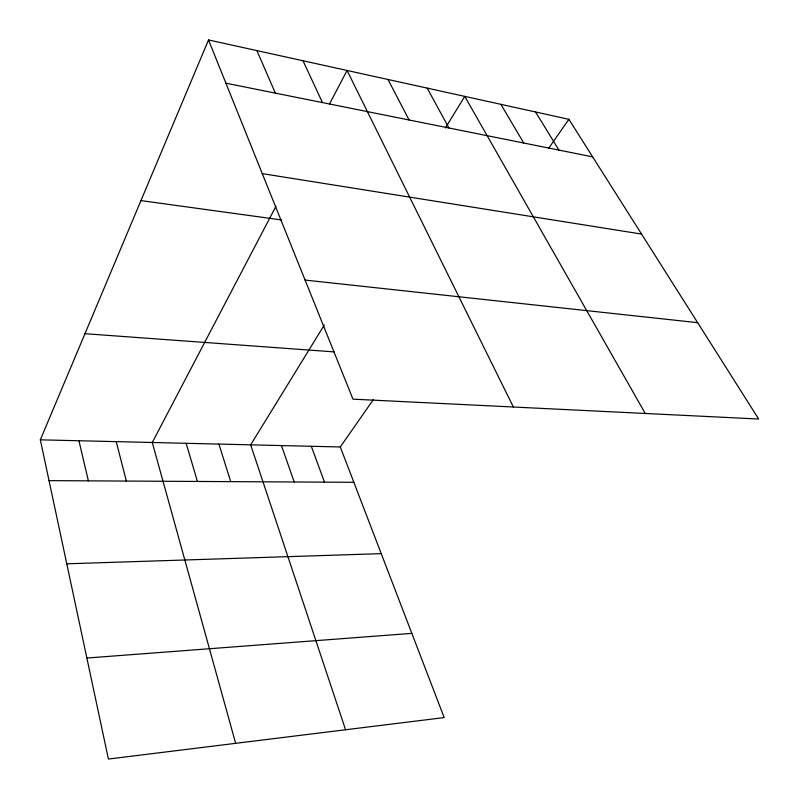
<?xml version="1.0" encoding="UTF-8"?>
<svg xmlns="http://www.w3.org/2000/svg" width="799" height="799" viewBox="0 0 799 799"><rect width="100%" height="100%" fill="white"/><g stroke="black" fill="none" stroke-linecap="round" stroke-linejoin="round"><path stroke-width="1.2" d="M373.243 399.74L340.284 446.971L444.174 717.582L108.414 759.05L40.33 439.83L208.519 39.95L568.878 119.311L758.67 419.026L352.978 399.16L208.519 39.95M275.995 206.202L152.279 442.496L235.655 743.34M329.528 103.96L347.066 70.462L513.377 407.021M324.304 325.003L250.666 444.833L345.567 729.757M445.333 128.03L464.778 96.389L645.262 413.473M548.474 148.554L568.878 119.311M86.871 658.036L411.845 633.367M66.776 563.814L381.243 553.647M49.039 480.638L353.857 482.306M40.33 439.83L340.284 446.971M84.964 333.702L334.142 351.89M305.088 280.069L697.657 322.676M140.954 200.599L281.647 219.955M262.282 173.633L641.557 234.077M225.907 83.186L592.658 156.864M535.55 111.97L558.91 150.082M500.873 104.339L523.764 143.021M427.185 88.11L448.938 127.99M387.984 79.471L409.068 119.98M303.011 60.764L322.466 102.582M256.878 50.597L275.355 93.123M311.31 446.281L324.494 482.147M281.448 445.562L294.212 481.977M218.906 444.074L230.731 481.637M186.127 443.295L197.433 481.457M116.235 441.637L126.352 481.068M78.941 440.748L88.379 480.858"/></g></svg>
